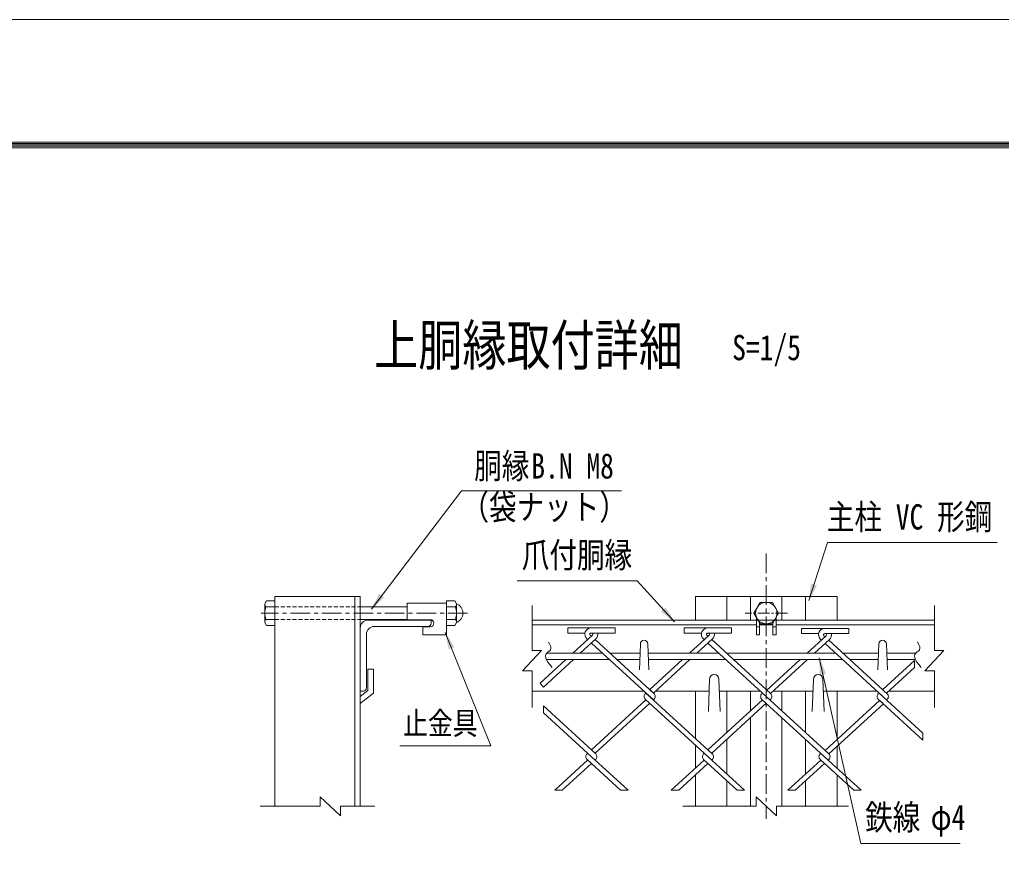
# Model space of a CAD drawing. Units: millimetres, scale not verified, with parts at other scales. Extents: x -4455 to 4455, y -3150 to 3150.
# Drawn here: x 1145 to 3015, y 1553 to 3150 of the extents above; entities that cross this region are included whole.
import ezdxf
from ezdxf.enums import TextEntityAlignment as Align

# ---------------------------------------------------------------- set-up
doc = ezdxf.new("R2010")
doc.units = ezdxf.units.MM
doc.header["$LTSCALE"] = 30
for name, pattern in [('USER1', [2, 1.25, -0.25, 0.25, -0.25]), ('USER2', [1.125, 0.75, -0.125, 0.125, -0.125]), ('USER5', [0.375, 0.25, -0.125])]:
    doc.linetypes.add(name, pattern=pattern)
for name, color, linetype, lineweight in [('0-0_D-STR-TXT', 3, 'Continuous', 13), ('0-1_D-STR2', 2, 'Continuous', 13), ('0-2_D-STR-DIM', 4, 'Continuous', 13), ('0-3_D-BMK', 2, 'USER2', 13), ('0-4_D-STR1', 1, 'Continuous', 18), ('0-5_D-STR3', 3, 'Continuous', 13), ('0-B_7詳細', 3, 'Continuous', 18), ('1-0_D-TTL', 7, 'Continuous', 9)]:
    doc.layers.add(name, color=color, linetype=linetype, lineweight=lineweight)
doc.layers.add('0-8_D-TTL-TXT', color=7, linetype='Continuous')
doc.styles.add('ＭＳ ゴシック', font='')
doc.styles.get('ＭＳ ゴシック').set_extended_font_data('MS Gothic')

msp = doc.modelspace()

# ---------------------------------------------------------------- linework, layer by layer
at = {"layer": '0-0_D-STR-TXT'}
for points in [[(2291.13, 2252.79), (1986.32, 2252.79), (1814.87, 2027.9)], [(3006.64, 2154.29), (2683.45, 2154.29), (2647.92, 2044.09)], [(2936.06, 1581.29), (2746.99, 1581.29), (2667.77, 1934.78)]]:
    msp.add_lwpolyline(points, dxfattribs=at)
at = {"layer": '0-0_D-STR-TXT', "color": 7, "lineweight": 9}
for points in [[(2092.43, 2081.35), (2321.18, 2081.35), (2392.31, 2003.34)], [(1868.82, 1767.26), (2042.4, 1767.26), (1955.37, 1983.08)]]:
    msp.add_lwpolyline(points, dxfattribs=at)
at = {"layer": '0-0_D-STR-TXT'}
for points in [[(2647.22, 2041.9), (2652.1, 2076.57), (2663.5, 2072.9)], [(1813.48, 2026.07), (1829.63, 2057.14), (1839.16, 2049.87)], [(2667.27, 1937.02), (2680.66, 1904.67), (2668.97, 1902.05)]]:
    msp.add_solid(points, dxfattribs=at)
at = {"layer": '0-0_D-STR-TXT', "color": 7}
for points in [[(2393.86, 2001.64), (2366.19, 2023.09), (2375.04, 2031.17)], [(1954.51, 1985.22), (1972.96, 1955.46), (1961.85, 1950.98)]]:
    msp.add_solid(points, dxfattribs=at)
at = {"layer": '0-1_D-STR2', "color": 7, "lineweight": 9}
for p, q in [((2147.99, 1931.7), (2267.94, 1931.7)), ((2148.52, 1943.7), (2254.84, 1943.7)), ((2269.05, 1943.7), (2326.33, 1943.7)), ((2282.15, 1931.7), (2325.89, 1931.7)), ((2342, 1943.7), (2476.87, 1943.7)), ((2342.44, 1931.7), (2489.97, 1931.7)), ((2491.08, 1943.7), (2698.9, 1943.7)), ((2504.18, 1931.7), (2711.99, 1931.7)), ((2713.11, 1943.7), (2780.63, 1943.7)), ((2726.2, 1931.7), (2780.19, 1931.7)), ((2796.3, 1943.7), (2851.36, 1943.7)), ((2796.74, 1931.7), (2850.83, 1931.7))]:
    msp.add_line(p, q, dxfattribs=at)
at = {"layer": '0-2_D-STR-DIM'}
for p, q in [((1717.08, 1652.27), (1717.08, 1670.27)), ((1755.85, 1634.27), (1717.08, 1670.27)), ((2586.13, 1634.27), (2547.36, 1670.27)), ((2547.36, 1652.27), (2547.36, 1670.27)), ((1717.08, 1652.27), (1603.01, 1652.27)), ((1755.85, 1652.27), (1821.12, 1652.27)), ((1755.85, 1652.27), (1755.85, 1634.27)), ((2547.36, 1652.27), (2407.97, 1652.27)), ((2586.13, 1652.27), (2723.4, 1652.27)), ((2586.13, 1652.27), (2586.13, 1634.27))]:
    msp.add_line(p, q, dxfattribs=at)
at = {"layer": '0-3_D-BMK', "linetype": 'USER1'}
for p, q in [((2566.74, 2133.56), (2566.74, 1627.98)), ((1997.96, 2020.05), (1604.71, 2020.05))]:
    msp.add_line(p, q, dxfattribs=at)
at = {"layer": '0-3_D-BMK'}
msp.add_line((2607.04, 2020.05), (2526.39, 2020.05), dxfattribs=at)
at = {"layer": '0-4_D-STR1'}
for p, q in [((1630.78, 2051.7), (1630.78, 1652.27)), ((1630.78, 2051.7), (1793.28, 2051.7)), ((1782.78, 2051.7), (1782.78, 1652.27)), ((1793.28, 2051.7), (1793.28, 1652.27)), ((2431.74, 2051.7), (2431.74, 2006.7)), ((2491.74, 2051.7), (2491.74, 2006.7)), ((2536.74, 2051.7), (2536.74, 2006.7)), ((2596.74, 2051.7), (2596.74, 2006.7)), ((2641.74, 2051.7), (2641.74, 2006.7)), ((2701.74, 2051.7), (2701.74, 2006.7)), ((1808.28, 2006.7), (1928.28, 2006.7)), ((1928.28, 2006.7), (1928.28, 2000.7)), ((2120.67, 2006.7), (2547.99, 2006.7)), ((2701.74, 2006.7), (2431.74, 2006.7)), ((2585.49, 2006.7), (2887.07, 2006.7)), ((1793.28, 1871.7), (1793.28, 1991.7)), ((1820.28, 1994.7), (1922.28, 1994.7)), ((2120.67, 1997.7), (2547.99, 1997.7)), ((2553.99, 1997.7), (2579.49, 1997.7)), ((2585.49, 1997.7), (2887.07, 1997.7)), ((1805.28, 1877.7), (1805.28, 1979.7)), ((1808.1, 1913.51), (1808.1, 1872.5)), ((1818.6, 1913.51), (1808.1, 1913.51)), ((1818.6, 1913.51), (1818.6, 1867.35)), ((1793.28, 1861.05), (1808.1, 1872.5)), ((1793.28, 1871.7), (1799.28, 1871.7)), ((2120.67, 1871.7), (2333.42, 1871.7)), ((2356.01, 1871.7), (2457.92, 1871.7)), ((2431.74, 1871.7), (2431.74, 1781.6)), ((2477.57, 1871.7), (2555.44, 1871.7)), ((2491.74, 1871.7), (2491.74, 1792.62)), ((2536.74, 1871.7), (2536.74, 1833.86)), ((2580.18, 1871.7), (2655.92, 1871.7)), ((2596.74, 1871.7), (2596.74, 1833.86)), ((2641.74, 1871.7), (2641.74, 1792.62)), ((2675.57, 1871.7), (2777.47, 1871.7)), ((2701.74, 1871.7), (2701.74, 1779.64)), ((2800.07, 1871.7), (2887.07, 1871.7)), ((1793.28, 1847.78), (1818.6, 1867.35)), ((2536.74, 1820.83), (2536.74, 1652.27)), ((2596.74, 1820.83), (2596.74, 1652.27)), ((2491.74, 1779.6), (2491.74, 1713.6)), ((2641.74, 1779.6), (2641.74, 1713.6)), ((2431.74, 1768.58), (2431.74, 1724.62)), ((2701.74, 1766.62), (2701.74, 1724.62)), ((2431.74, 1711.6), (2431.74, 1652.27)), ((2701.74, 1711.6), (2701.74, 1652.27)), ((2491.74, 1700.58), (2491.74, 1652.27)), ((2641.74, 1700.58), (2641.74, 1652.27))]:
    msp.add_line(p, q, dxfattribs=at)
for centre, radius, start, end in [((1808.28, 1991.7), 15, 90, 180), ((1820.28, 1979.7), 15, 90, 180), ((1922.28, 2000.7), 6, 270, 0), ((1799.28, 1877.7), 6, 270, 0)]:
    msp.add_arc(centre, radius, start, end, dxfattribs=at)
at = {"layer": '0-5_D-STR3'}
for p, q in [((1611.58, 2037.81), (1614.9, 2043.57)), ((1614.9, 2043.57), (1630.78, 2043.57)), ((1630.78, 1996.53), (1630.78, 2043.57)), ((1882.7, 2039.01), (1957.7, 2039.01)), ((1882.7, 2039.01), (1882.7, 2007.51)), ((1957.7, 1996.53), (1957.7, 2043.57)), ((1973.58, 2043.57), (1957.7, 2043.57)), ((1957.7, 2039.01), (1957.7, 1979.01)), ((1976.9, 2037.81), (1973.58, 2043.57)), ((1611.58, 2002.29), (1611.58, 2037.81)), ((1613.63, 2032.05), (1630.78, 2032.05)), ((1793.28, 2032.05), (1882.7, 2032.05)), ((1974.85, 2032.05), (1957.7, 2032.05)), ((1976.9, 2002.29), (1976.9, 2037.81)), ((1611.58, 2002.29), (1614.9, 1996.53)), ((1613.63, 2008.05), (1630.78, 2008.05)), ((1793.28, 2008.05), (1882.7, 2008.05)), ((1882.7, 2007.51), (1926.95, 2007.51)), ((1974.85, 2008.05), (1957.7, 2008.05)), ((1976.9, 2002.29), (1973.58, 1996.53)), ((2547.99, 2011.79), (2547.99, 1979.01)), ((2550.46, 2007.51), (2547.99, 2007.51)), ((2553.99, 2001.4), (2553.99, 1979.01)), ((2583.02, 2007.51), (2585.49, 2007.51)), ((2585.49, 2011.79), (2585.49, 1979.01)), ((1614.9, 1996.53), (1630.78, 1996.53)), ((1912.7, 1994.01), (1912.7, 1979.01)), ((1912.7, 1994.01), (1926.95, 1994.01)), ((1973.58, 1996.53), (1957.7, 1996.53)), ((2553.99, 1994.01), (2547.99, 1994.01)), ((2579.49, 1994.01), (2585.49, 1994.01)), ((1912.7, 1979.01), (1957.7, 1979.01)), ((2553.99, 1979.01), (2547.99, 1979.01))]:
    msp.add_line(p, q, dxfattribs=at)
at = {"layer": '0-5_D-STR3', "color": 1, "linetype": 'USER5'}
for p, q in [((1630.78, 2032.05), (1793.28, 2032.05)), ((1630.78, 2008.05), (1793.28, 2008.05))]:
    msp.add_line(p, q, dxfattribs=at)
at = {"layer": '0-5_D-STR3'}
msp.add_lwpolyline([(2543.22, 2020.05), (2554.98, 2040.42), (2578.5, 2040.42), (2590.26, 2020.05), (2578.5, 1999.68), (2554.98, 1999.68)], close=True, dxfattribs=at)
msp.add_lwpolyline([(2579.49, 2001.4), (2579.49, 1979.01), (2585.49, 1979.01)], dxfattribs=at)
msp.add_circle((2566.74, 2020.05), 20.4, dxfattribs=at)
for centre, radius, start, end in [((1620.66, 2037.81), 9.09, 180, 219.3382), ((1647.58, 2020.05), 36, 160.52878, 199.47122), ((1940.9, 2020.05), 36, 340.52878, 19.47122), ((1967.82, 2037.81), 9.09, 320.6618, 0), ((1970.08, 2020.05), 19.02, 291.00774, 68.99226), ((1620.66, 2002.29), 9.09, 140.6618, 180), ((1926.95, 2000.76), 6.75, 270, 90), ((1967.82, 2002.29), 9.09, 0, 39.3382)]:
    msp.add_arc(centre, radius, start, end, dxfattribs=at)
at = {"layer": '0-B_7詳細', "color": 7, "lineweight": 9}
for p, q in [((2431.74, 2051.7), (2701.74, 2051.7)), ((2550.93, 2006.7), (2582.55, 2006.7)), ((2226.6, 1969.58), (2225.16, 1970.9)), ((2240.81, 1969.58), (2242.24, 1970.9)), ((2325.17, 1911.87), (2326.97, 1961.07)), ((2343.17, 1911.87), (2341.37, 1961.07)), ((2779.47, 1911.87), (2781.27, 1961.07)), ((2797.47, 1911.87), (2795.67, 1961.07)), ((2456.49, 1832.7), (2458.74, 1894.2)), ((2478.99, 1832.7), (2476.74, 1894.2)), ((2654.49, 1832.7), (2656.74, 1894.2)), ((2676.99, 1832.7), (2674.74, 1894.2)), ((2574.92, 1855.82), (2573.85, 1854.83))]:
    msp.add_line(p, q, dxfattribs=at)
at = {"layer": '0-B_7詳細', "color": 4}
for p, q in [((2120.67, 1949.14), (2120.67, 2034.72)), ((2887.07, 1949.14), (2887.07, 2034.72)), ((2138.67, 1949.14), (2102.67, 1910.36)), ((2120.67, 1949.14), (2138.67, 1949.14)), ((2120.67, 1910.36), (2102.67, 1910.36)), ((2120.67, 1910.36), (2120.67, 1840.17)), ((2887.07, 1910.36), (2869.07, 1910.36)), ((2887.07, 1910.36), (2887.07, 1840.17))]:
    msp.add_line(p, q, dxfattribs=at)
at = {"layer": '0-B_7詳細'}
for p, q in [((2188.7, 1991.75), (2188.7, 1982.15)), ((2234.14, 1991.75), (2188.7, 1991.75)), ((2233.27, 1991.75), (2278.7, 1991.75)), ((2278.7, 1991.75), (2278.7, 1982.15)), ((2456.16, 1991.75), (2410.73, 1991.75)), ((2410.73, 1991.75), (2410.73, 1982.15)), ((2455.29, 1991.75), (2500.73, 1991.75)), ((2500.73, 1991.75), (2500.73, 1982.15)), ((2633.83, 1990.77), (2633.83, 1981.17)), ((2679.26, 1990.77), (2633.83, 1990.77)), ((2678.39, 1990.77), (2723.83, 1990.77)), ((2723.83, 1990.77), (2723.83, 1981.17)), ((2221.51, 1982.15), (2188.7, 1982.15)), ((2235.76, 1977.98), (2198.35, 1943.7)), ((2242.24, 1970.9), (2212.56, 1943.7)), ((2233.7, 1976.09), (2231.64, 1977.98)), ((2233.27, 1982.15), (2278.7, 1982.15)), ((2234.14, 1982.15), (2233.27, 1982.15)), ((2233.7, 1976.09), (2235.76, 1977.98)), ((2352.89, 1866.87), (2240.81, 1969.58)), ((2443.54, 1982.15), (2410.73, 1982.15)), ((2457.79, 1977.98), (2420.38, 1943.7)), ((2464.27, 1970.9), (2434.59, 1943.7)), ((2448.62, 1969.58), (2447.19, 1970.9)), ((2455.73, 1976.09), (2453.67, 1977.98)), ((2455.29, 1982.15), (2500.73, 1982.15)), ((2456.16, 1982.15), (2455.29, 1982.15)), ((2574.92, 1866.87), (2462.83, 1969.58)), ((2666.63, 1981.17), (2633.83, 1981.17)), ((2680.89, 1977), (2644.55, 1943.7)), ((2687.37, 1969.92), (2658.76, 1943.7)), ((2671.72, 1968.6), (2670.29, 1969.92)), ((2678.83, 1975.11), (2676.77, 1977)), ((2678.39, 1981.17), (2723.83, 1981.17)), ((2679.26, 1981.17), (2678.39, 1981.17)), ((2798.02, 1865.89), (2685.93, 1968.6)), ((2351.82, 1854.83), (2233.7, 1963.07)), ((2573.85, 1854.83), (2455.73, 1963.07)), ((2796.95, 1853.85), (2678.83, 1962.09)), ((2185.25, 1931.7), (2136.15, 1886.7)), ((2407.28, 1931.7), (2344.71, 1874.37)), ((2421.49, 1931.7), (2351.82, 1867.86)), ((2631.45, 1931.7), (2567.81, 1873.38)), ((2645.66, 1931.7), (2574.92, 1866.87)), ((2849.12, 1929.66), (2788.77, 1874.37)), ((2849.12, 1929.66), (2849.12, 1916.64)), ((2849.12, 1916.64), (2795.88, 1867.86)), ((2352.89, 1866.87), (2344.71, 1874.37)), ((2337.61, 1854.83), (2233.7, 1759.62)), ((2337.61, 1867.86), (2336.54, 1866.87)), ((2337.61, 1867.86), (2336.54, 1866.87)), ((2448.62, 1753.11), (2336.54, 1855.82)), ((2463.9, 1752.13), (2337.61, 1867.86)), ((2352.89, 1855.82), (2351.82, 1854.83)), ((2559.64, 1854.83), (2455.73, 1759.62)), ((2559.64, 1867.86), (2558.57, 1866.87)), ((2559.64, 1867.86), (2558.57, 1866.87)), ((2684.86, 1740.09), (2558.57, 1855.82)), ((2685.93, 1752.13), (2559.64, 1867.86)), ((2782.74, 1853.85), (2678.83, 1758.64)), ((2781.67, 1867.86), (2780.6, 1866.87)), ((2781.67, 1867.86), (2780.6, 1866.87)), ((2788.77, 1848.32), (2780.6, 1855.82)), ((2865.23, 1778.26), (2780.6, 1855.82)), ((2865.23, 1791.28), (2781.67, 1867.86)), ((2796.95, 1855.82), (2795.88, 1854.83)), ((2796.95, 1855.82), (2795.88, 1854.83)), ((2241.88, 1752.13), (2142.25, 1843.42)), ((2142.25, 1830.4), (2142.25, 1843.42)), ((2344.71, 1848.32), (2240.81, 1753.11)), ((2566.74, 1848.32), (2462.83, 1753.11)), ((2789.84, 1847.34), (2685.93, 1752.13)), ((2226.6, 1753.11), (2142.25, 1830.4)), ((2865.23, 1791.28), (2865.23, 1778.26)), ((2241.88, 1752.13), (2233.7, 1759.62)), ((2463.9, 1752.13), (2455.73, 1759.62)), ((2226.6, 1740.09), (2163.8, 1682.54)), ((2226.6, 1753.11), (2225.53, 1752.13)), ((2226.6, 1753.11), (2225.53, 1752.13)), ((2289.39, 1682.54), (2225.53, 1741.07)), ((2303.6, 1682.54), (2226.6, 1753.11)), ((2241.88, 1741.07), (2240.81, 1740.09)), ((2448.62, 1740.09), (2385.83, 1682.54)), ((2448.62, 1753.11), (2447.55, 1752.13)), ((2448.62, 1753.11), (2447.55, 1752.13)), ((2511.42, 1682.54), (2447.55, 1741.07)), ((2525.63, 1682.54), (2448.62, 1753.11)), ((2463.9, 1741.07), (2462.83, 1740.09)), ((2670.65, 1740.09), (2607.85, 1682.54)), ((2670.65, 1753.11), (2669.58, 1752.13)), ((2670.65, 1753.11), (2669.58, 1752.13)), ((2733.45, 1682.54), (2669.58, 1741.07)), ((2677.76, 1733.58), (2669.58, 1741.07)), ((2685.93, 1741.07), (2684.86, 1740.09)), ((2685.93, 1741.07), (2684.86, 1740.09)), ((2747.66, 1682.54), (2684.86, 1740.09)), ((2233.7, 1733.58), (2178.01, 1682.54)), ((2455.73, 1733.58), (2400.04, 1682.54)), ((2677.76, 1733.58), (2622.06, 1682.54)), ((2178.01, 1682.54), (2163.8, 1682.54)), ((2303.6, 1682.54), (2289.39, 1682.54)), ((2400.04, 1682.54), (2385.83, 1682.54)), ((2525.63, 1682.54), (2511.42, 1682.54)), ((2622.06, 1682.54), (2607.85, 1682.54)), ((2747.66, 1682.54), (2733.45, 1682.54))]:
    msp.add_line(p, q, dxfattribs=at)
at = {"layer": '0-B_7詳細', "color": 4}
for points in [[(2151.72, 1964.97), (2152.04, 1964.58), (2154.7, 1960.38), (2156.26, 1956.62), (2156.73, 1953.31), (2156.11, 1950.43), (2154.39, 1948), (2151.57, 1946.01), (2148.74, 1944.01), (2146.99, 1941.53), (2146.31, 1938.57), (2146.7, 1935.14), (2148.17, 1931.23), (2150.71, 1926.85), (2154.32, 1921.99), (2159.01, 1916.66)], [(2854.56, 1964.97), (2854.87, 1964.58), (2857.53, 1960.38), (2859.1, 1956.62), (2859.57, 1953.31), (2858.94, 1950.43), (2857.22, 1948), (2854.41, 1946.01), (2851.58, 1944.01), (2849.82, 1941.53), (2849.14, 1938.57), (2849.54, 1935.14), (2851, 1931.23), (2853.54, 1926.85), (2857.16, 1921.99), (2861.84, 1916.66)], [(2887.07, 1949.14), (2905.07, 1949.14), (2869.07, 1910.36)]]:
    msp.add_lwpolyline(points, dxfattribs=at)
at = {"layer": '0-B_7詳細'}
msp.add_lwpolyline([(2199.46, 1931.7), (2142.25, 1879.27), (2136.15, 1886.7)], dxfattribs=at)
for centre, radius, start, end in [((2233.27, 1979.75), 12, 90, 227.5), ((2455.29, 1979.75), 12, 90, 227.5), ((2678.39, 1978.77), 12, 90, 227.5), ((2233.27, 1979.75), 2.4, 90, 227.5), ((2234.14, 1979.75), 2.4, 312.5, 90), ((2234.14, 1979.75), 12, 312.5, 11.53696), ((2455.29, 1979.75), 2.4, 90, 227.5), ((2456.16, 1979.75), 2.4, 312.5, 90), ((2456.16, 1979.75), 12, 312.5, 11.53696), ((2678.39, 1978.77), 2.4, 90, 227.5), ((2679.26, 1978.77), 2.4, 312.5, 90), ((2679.26, 1978.77), 12, 312.5, 11.53696), ((2341.61, 1861.35), 7.5, 132.5, 227.5), ((2347.82, 1861.35), 7.5, 312.5, 47.5), ((2563.63, 1861.35), 7.5, 132.5, 227.5), ((2569.85, 1861.35), 7.5, 312.5, 47.5), ((2785.66, 1861.35), 7.5, 132.5, 227.5), ((2791.88, 1861.35), 7.5, 312.5, 47.5), ((2230.59, 1746.6), 7.5, 132.5, 227.5), ((2236.81, 1746.6), 7.5, 312.5, 47.5), ((2452.62, 1746.6), 7.5, 132.5, 227.5), ((2458.84, 1746.6), 7.5, 312.5, 47.5), ((2674.65, 1746.6), 7.5, 132.5, 227.5), ((2680.87, 1746.6), 7.5, 312.5, 47.5)]:
    msp.add_arc(centre, radius, start, end, dxfattribs=at)
at = {"layer": '0-B_7詳細', "color": 7, "lineweight": 9}
for centre, radius in [((2334.17, 1961.07), 7.2), ((2788.47, 1961.07), 7.2), ((2467.74, 1894.2), 9), ((2665.74, 1894.2), 9)]:
    msp.add_arc(centre, radius, 0, 180, dxfattribs=at)
at = {"layer": '1-0_D-TTL', "color": 2, "lineweight": 18}
msp.add_lwpolyline([(-4454.55, 3150.43), (4455.14, 3150.43), (4455.14, -3150), (-4454.55, -3150)], close=True, dxfattribs=at)
at = {"layer": '1-0_D-TTL'}
for points in [[(-4168.17, 2917.08), (4168.76, 2917.08), (4168.76, -2916.65), (-4168.17, -2916.65)], [(-4165.52, 2914.43), (4166.11, 2914.43), (4166.11, -2914), (-4165.52, -2914)], [(-4162.87, 2911.78), (4163.46, 2911.78), (4163.46, -2911.34), (-4162.87, -2911.34)], [(-4160.21, 2909.13), (4160.81, 2909.13), (4160.81, -2908.69), (-4160.21, -2908.69)], [(-4157.56, 2906.48), (4158.15, 2906.48), (4158.15, -2906.04), (-4157.56, -2906.04)]]:
    msp.add_lwpolyline(points, close=True, dxfattribs=at)

# ---------------------------------------------------------------- texts
at = {"layer": '0-0_D-STR-TXT', "style": 'ＭＳ ゴシック', "width": 0.8}
for s, height, p in [('胴縁', 48.17, (2010.42, 2261.97)), ('B.N M8', 48.17, (2119.28, 2261.97)), ('（袋ナット）', 48.17, (1986.13, 2183.72)), ('主柱 VC 形鋼', 48.17, (2682.17, 2164.83)), ('爪付胴縁', 48.17, (2101.15, 2092.25)), ('止金具', 43.33, (1875.04, 1775.68)), ('鉄線', 48.17, (2755.13, 1592.76)), ('φ4', 48.17, (2880.05, 1592.76))]:
    msp.add_text(s, height=height, dxfattribs=at).set_placement(p, align=Align.BOTTOM_LEFT)
at = {"layer": '0-8_D-TTL-TXT', "style": 'ＭＳ ゴシック', "width": 0.8}
msp.add_text('上胴縁取付詳細', height=76.98, dxfattribs=at).set_placement((1819.97, 2468.89), align=Align.BOTTOM_LEFT)
at = {"layer": '0-8_D-TTL-TXT', "color": 3, "style": 'ＭＳ ゴシック', "width": 0.8}
msp.add_text('S=1/5', height=48.17, dxfattribs=at).set_placement((2501.89, 2487.34), align=Align.BOTTOM_LEFT)

doc.saveas('drawing.dxf')
